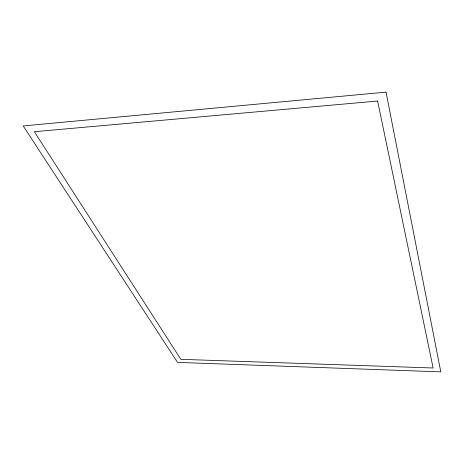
<?xml version="1.0" encoding="UTF-8"?>
<svg xmlns="http://www.w3.org/2000/svg" width="464" height="464" viewBox="0 0 464 464"><rect width="100%" height="100%" fill="white"/><g stroke="black" fill="none" stroke-linecap="round" stroke-linejoin="round"><path stroke-width="0.7" d="M386.048 92.127L23.2 125.924L177.526 362.39L440.8 371.873L386.048 92.127M377.626 101.036L34.371 131.706L180.821 359.322L433.132 367.998L377.626 101.036"/></g></svg>
